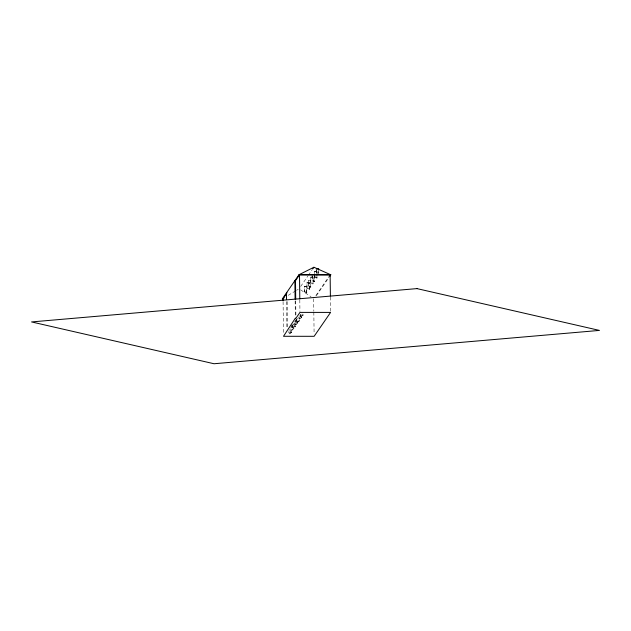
<?xml version="1.0" encoding="UTF-8"?>
<svg xmlns="http://www.w3.org/2000/svg" width="631" height="631" viewBox="0 0 631 631"><rect width="100%" height="100%" fill="white"/><g stroke="black" fill="none" stroke-linecap="round" stroke-linejoin="round"><path stroke-width="0.47" stroke-dasharray="3.15 2.37" d="M300.711 286.427L307.865 276.039M308.409 275.242L312.266 269.65M304.323 286.474L306.887 286.095L306.705 293.139L304.394 291.869L304.323 286.474L306.619 286.474M306.705 293.139L307.06 282.507L309.356 282.507L309.435 289.172L309.174 289.55L306.863 288.288L307.06 282.507M308.322 280.669L310.878 280.29L308.322 280.669L308.385 286.072L310.697 287.334L310.862 276.977L313.165 276.977L313.244 283.642L312.984 284.021L310.665 282.759L310.933 282.373L313.244 283.642M310.697 287.334L310.862 276.977M314.601 273.389L314.837 271.204L317.141 271.204L316.959 278.247L314.64 276.985L314.609 274.288M309.174 289.55L309.356 282.507M312.984 284.021L313.165 276.977M316.896 273.491L317.141 271.204M304.394 291.869L304.584 286.095M308.385 286.072L308.583 280.29M314.703 274.745L314.522 281.781L312.211 280.519L312.408 274.737M314.64 276.985L314.837 271.204M291.68 325.659L292.303 324.76L293.699 327.221L293.076 328.12L291.68 325.659L294.18 323.821L295.576 326.282L293.076 328.12M291.072 332.821L291.577 332.087L290.181 329.627L289.676 330.36L291.072 332.821L289.077 333.925L288.146 332.285M292.145 326.771L292.65 326.046L294.046 328.506L293.541 329.24L291.546 330.344L290.15 327.875L292.145 326.771L293.541 329.24M295.955 321.242L296.46 320.509L297.856 322.969L297.351 323.703L295.355 324.807L293.959 322.346L295.955 321.242L297.351 323.703M289.077 333.925L291.577 332.087M291.546 330.344L294.046 328.506M295.355 324.807L297.856 322.969M296.901 322.575L298.897 321.471L297.501 319.01L295.497 320.114L296.901 322.575L299.402 320.737L298.006 318.276L296.751 318.9M299.331 319.041L301.831 317.204L300.435 314.743L299.93 315.476L301.326 317.937L299.331 319.041L298.4 317.401M300.948 316.691L303.448 314.853L300.948 316.691L300.017 315.05M315.871 295.568L329.035 276.457M316.431 295.631L329.137 277.183M298.897 321.471L299.402 320.737M301.326 317.937L301.831 317.204M288.217 295.324L295.726 290.82M296.562 290.323L298.226 289.321M295.205 321.132L296.46 320.509M292.926 324.444L294.18 323.821M292.65 326.046L290.773 326.976L292.169 329.437M293.699 327.221L295.576 326.282M288.935 330.25L290.181 329.627M314.577 271.59L316.872 271.59M310.602 277.356L312.897 277.364M306.792 282.893L309.087 282.893M314.908 276.607L317.219 277.869M312.471 280.14L314.782 281.402M308.654 285.685L310.965 286.955M307.123 287.902L309.435 289.172M304.655 291.49L306.966 292.752M300.656 289.874L311.028 296.728M302.012 313.946L302.943 315.587M300.64 314.143L301.571 315.784M299.023 316.494L299.954 318.134M296.12 319.207L297.516 321.668M294.582 321.447L295.978 323.908M293.675 324.555L295.071 327.016M288.769 331.378L289.7 333.018M330.399 297.004L330.581 311.446M318.789 271.709L318.813 273.617M318.505 270.194L318.552 273.996M316.912 274.446L316.959 278.247M316.47 269.752L316.517 273.357M316.194 269.24L316.249 273.736M314.451 276.078L314.522 281.781M313.678 298.755L313.828 311.272M313.836 312.235L314.096 333.42M312.14 275.124L312.211 280.519M299.812 299.875L299.946 311.43M295.734 300.892L295.907 315.334M295.127 300.892L295.316 316.297M287.168 301.579L287.484 327.568M286.561 301.579L286.892 328.53M283.082 301.634L283.469 333.405"/><path stroke-width="0.95" d="M286.561 293.644L282.988 298.826L282.38 298.826L298.952 274.761L313.915 267.252L330.794 274.777L329.69 276.386M295.71 298.968L295.489 280.677L299.504 274.848L330.131 274.864L330.392 296.042M312.81 268.853L313.915 267.252M318.489 269.24L318.758 268.853L316.462 268.853M282.38 298.826L284.053 297.824M298.952 274.761L330.794 274.777M295.489 280.677L294.882 280.677L295.103 298.968M287.058 292.91L286.458 292.91L286.537 299.654M299.504 274.848L299.796 298.913M283.043 298.747L283.067 300.671M295.34 318.221L283.5 336.291L314.135 336.307L330.589 312.408L299.962 312.392L295.947 318.221L295.34 318.221M416.957 288.604L31.55 321.936L214.035 363.748L599.45 330.415L416.957 288.604"/></g></svg>
